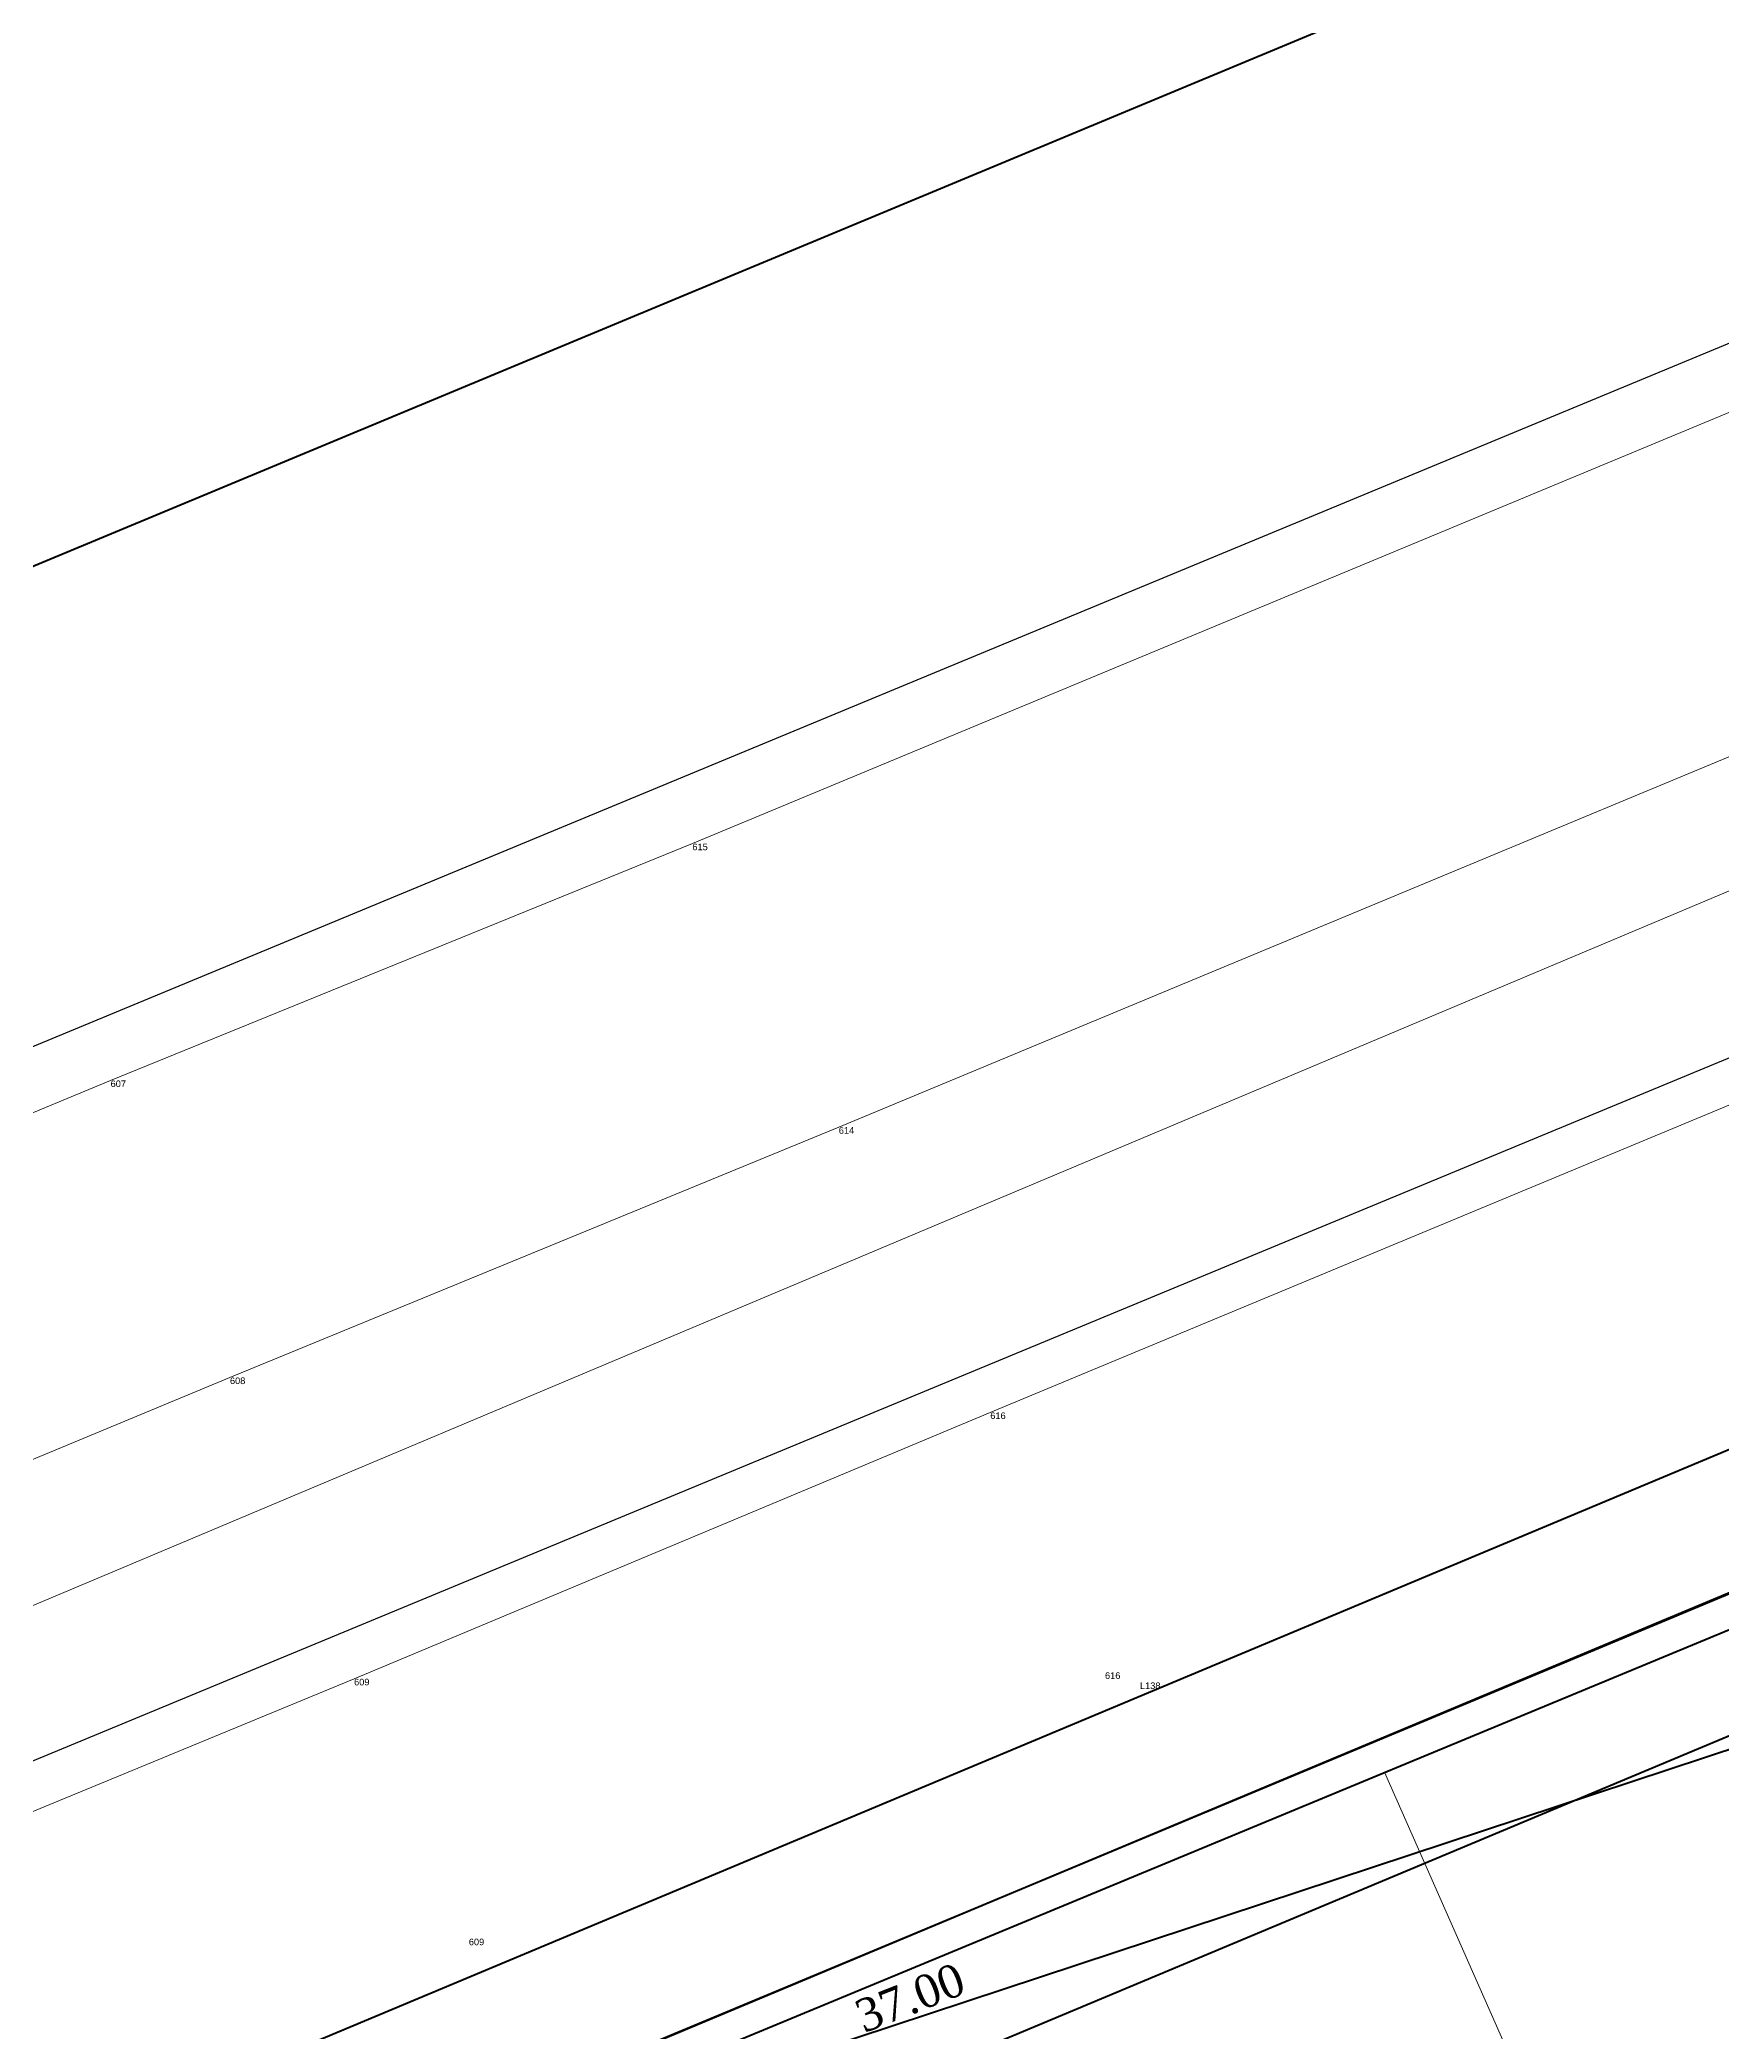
# Model space of a CAD drawing. Header units: metres. Extents: x 245225 to 248406, y 1633796 to 1637634.
# Drawn here: x 246277.7 to 246341.5, y 1637383.7 to 1637459.1 of the extents above; entities that cross this region are included whole.
import ezdxf
from ezdxf.enums import TextEntityAlignment as Align

# ---------------------------------------------------------------- set-up
doc = ezdxf.new("R2010")
doc.units = ezdxf.units.M
doc.header["$MEASUREMENT"] = 0
doc.layers.add('A_revoir_niveau_0', color=7, linetype='Continuous')
doc.layers.add('limites_sections', color=7, linetype='Continuous')
for name, color, linetype, lineweight in [('Emprise', 1, 'Continuous', 30), ('LIMITES TITRES FONCIERS', 7, 'Continuous', 0), ('Toponymie', 7, 'Continuous', 30), ('Tracé KMS3', 7, 'Continuous', 0)]:
    doc.layers.add(name, color=color, linetype=linetype, lineweight=lineweight)
doc.layers.add('LIMITES_PARCELLES', color=7, linetype='Continuous', lineweight=0, true_color=0xffffff)
doc.styles.get("Standard").update_dxf_attribs({"font": 'txt.shx'})
doc.styles.add('Style-Arial', font='arial.ttf')

msp = doc.modelspace()

# ---------------------------------------------------------------- linework, layer by layer
at = {"layer": 'A_revoir_niveau_0'}
for p, q in [((246189.291795, 1637384.453846), (246586.025199, 1637548.821663)), ((246189.291795, 1637357.393186), (246647.55904, 1637547.254655))]:
    msp.add_line(p, q, dxfattribs=at)
at = {"layer": 'A_revoir_niveau_0', "color": 7, "linetype": 'Continuous', "lineweight": 13}
for p, q in [((246302.462, 1637428.667), (246488.393, 1637505.978)), ((246308.009, 1637417.929), (246492.972, 1637494.832)), ((246313.749, 1637407.123), (246497.319, 1637483.494)), ((246280.422, 1637419.696), (246302.462, 1637428.667)), ((246284.944, 1637408.447), (246308.009, 1637417.929)), ((246289.647, 1637397.036), (246313.749, 1637407.123))]:
    msp.add_line(p, q, dxfattribs=at)
at = {"layer": 'A_revoir_niveau_0', "color": 7, "linetype": 'Continuous', "lineweight": 13, "flags": 128}
for points in [[(246280.422, 1637419.696), (246188.953, 1637381.672), (246140.842, 1637361.814), (246050.359, 1637324.045), (245956.724, 1637285.061), (245888.911, 1637257.199), (245818.867, 1637231.382), (245769.228, 1637213.065), (245701.559, 1637188.314), (245613.345, 1637155.349), (245512.804, 1637117.302)], [(245408.833261, 1637064.596399), (245617.302, 1637144.32), (245705.148, 1637176.756), (245773.663, 1637201.739), (245822.183, 1637219.59), (245892.562, 1637245.511), (245961.684, 1637274.3), (246054.236, 1637312.609), (246146.466, 1637350.878), (246192.693, 1637370.169), (246284.944, 1637408.447)], [(245521.985, 1637094.792), (245622.827, 1637133), (245708.221, 1637164.652), (245778.161, 1637190.411), (245825.955, 1637207.935), (245896.372, 1637233.878), (245966.622, 1637262.874), (246058.697, 1637301.212), (246152.638, 1637340.006), (246197.655, 1637359.097), (246289.647, 1637397.036)]]:
    msp.add_lwpolyline(points, dxfattribs=at)
at = {"layer": 'Emprise', "color": 6, "lineweight": 53, "flags": 128}
for points in [[(245362.141159, 1637080.356279), (245645.720598, 1637187.855917), (245764.440644, 1637231.789652), (245846.022215, 1637262.062927), (245926.871691, 1637293.673412), (245987.02794, 1637318.254066), (246628.867038, 1637585.467352)], [(246654.91678, 1637532.212975), (246503.560804, 1637468.452964), (246339.308489, 1637399.226337), (246174.772275, 1637330.677176), (246009.954973, 1637262.806665), (245959.032933, 1637241.979597), (245949.066174, 1637237.926563), (245901.731898, 1637219.095855), (245867.529774, 1637206.046117), (245837.947546, 1637195.052559), (245785.257592, 1637175.516616), (245666.840907, 1637131.695147), (245404.597902, 1637034.355467), (245407.132846, 1637027.526068), (245386.779172, 1637020.133266)]]:
    msp.add_lwpolyline(points, dxfattribs=at)
at = {"layer": 'LIMITES TITRES FONCIERS', "color": 5, "linetype": 'Continuous', "lineweight": 0, "flags": 128}
msp.add_lwpolyline([(246245.326273, 1637351.013483), (246242.359757, 1637357.73069), (246656.364004, 1637529.254365)], dxfattribs=at)
at = {"layer": 'LIMITES TITRES FONCIERS', "color": 5, "linetype": 'Continuous', "lineweight": 70, "flags": 128}
msp.add_lwpolyline([(246572.479986, 1637467.835942), (246547.972686, 1637462.460542), (246287.661122, 1637376.499443), (246638.271855, 1637521.758922), (246654.145086, 1637496.847242), (246645.085686, 1637490.826942), (246637.421486, 1637485.733742), (246635.977986, 1637484.774542), (246629.214786, 1637480.280142), (246616.595086, 1637477.512142), (246572.479986, 1637467.835942)], close=True, dxfattribs=at)
at = {"layer": 'limites_parcelles', "color": 7}
msp.add_line((246328.683918, 1637393.495224), (246340.806705, 1637366.044939), dxfattribs=at)
at = {"layer": 'limites_sections', "lineweight": 13}
msp.add_line((246245.47586, 1637386.333724), (246644.145293, 1637554.233493), dxfattribs=at)
at = {"layer": 'Tracé KMS3', "color": 3, "lineweight": 53}
for p, q in [((246653.065927, 1637535.996738, -8.86245), (246239.076784, 1637362.749382, -8.86245)), ((246657.467525, 1637526.9984, -8.86245), (246242.937209, 1637353.524572, -8.86245))]:
    msp.add_line(p, q, dxfattribs=at)
at = {"layer": 'Tracé KMS3', "color": 3, "lineweight": 53, "elevation": -8.86245, "flags": 128}
msp.add_lwpolyline([(246655.266726, 1637531.497569), (246241.006996, 1637358.136977)], dxfattribs=at)

# ---------------------------------------------------------------- texts
at = {"layer": 'limites_parcelles', "color": 7, "linetype": 'Continuous', "lineweight": 0, "style": 'Style-Arial'}
for s, p in [('616', (246318.094934, 1637397.282319)), ('616', (246318.094934, 1637397.282319)), ('616', (246318.094934, 1637397.282319)), ('616', (246318.094934, 1637397.282319)), ('616', (246318.094934, 1637397.282319)), ('616', (246318.094934, 1637397.282319)), ('616', (246318.094934, 1637397.282319)), ('616', (246318.094934, 1637397.282319)), ('609', (246293.992934, 1637387.195319)), ('609', (246293.992934, 1637387.195319)), ('609', (246293.992934, 1637387.195319)), ('609', (246293.992934, 1637387.195319)), ('609', (246293.992934, 1637387.195319)), ('609', (246293.992934, 1637387.195319)), ('609', (246293.992934, 1637387.195319)), ('609', (246293.992934, 1637387.195319)), ('609', (246293.992934, 1637387.195319)), ('609', (246293.992934, 1637387.195319)), ('609', (246293.992934, 1637387.195319)), ('609', (246293.992934, 1637387.195319))]:
    msp.add_text(s, height=0.25, dxfattribs=at).set_placement(p, align=Align.TOP_LEFT)
msp.add_text('L138', height=0.25, rotation=359.232, dxfattribs=at).set_placement((246319.421155, 1637396.904202), align=Align.TOP_LEFT)
msp.add_text('L138', height=0.25, rotation=359.232, dxfattribs=at).set_placement((246319.421155, 1637396.904202), align=Align.TOP_LEFT)
at = {"layer": 'limites_parcelles', "color": 7, "lineweight": 0, "insert": (246312.918095, 1637385.133171), "char_height": 1.248, "attachment_point": 9, "rotation": 21.42002093}
msp.add_mtext('\\fTimes New Roman|b0|i0|c00|p23;\\A1;37.00', dxfattribs=at)
at = {"layer": 'toponymie', "color": 7, "linetype": 'Continuous', "lineweight": 13, "style": 'Style-Arial'}
for s, p in [('615', (246302.462, 1637428.667)), ('615', (246302.462, 1637428.667)), ('607', (246280.422, 1637419.696)), ('607', (246280.422, 1637419.696)), ('607', (246280.422, 1637419.696)), ('614', (246308.009, 1637417.929)), ('614', (246308.009, 1637417.929)), ('608', (246284.944, 1637408.447)), ('608', (246284.944, 1637408.447)), ('608', (246284.944, 1637408.447)), ('616', (246313.749, 1637407.123)), ('616', (246313.749, 1637407.123)), ('609', (246289.647, 1637397.036)), ('609', (246289.647, 1637397.036)), ('609', (246289.647, 1637397.036))]:
    msp.add_text(s, height=0.25, dxfattribs=at).set_placement(p, align=Align.TOP_LEFT)

doc.saveas('drawing.dxf')
